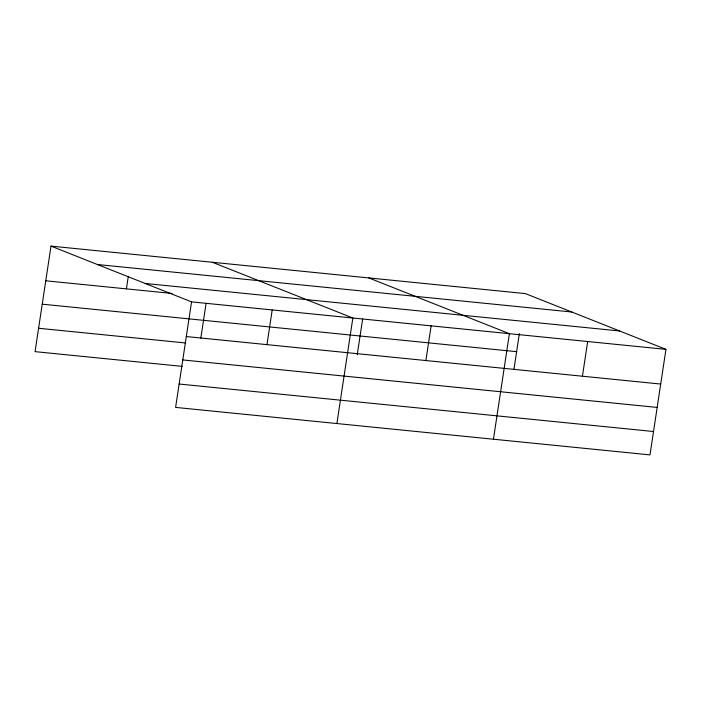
<?xml version="1.0" encoding="UTF-8"?>
<svg xmlns="http://www.w3.org/2000/svg" width="701" height="701" viewBox="0 0 701 701"><rect width="100%" height="100%" fill="white"/><g stroke="black" fill="none" stroke-linecap="round" stroke-linejoin="round"><path stroke-width="1.05" d="M51.007 246.112L191.557 301.868L175.601 407.404L649.993 454.888L665.95 349.361L525.399 293.596L51.007 246.112L35.05 351.639L182.172 366.369M126.408 288.865L128.318 276.255M200.828 338.127L206.094 303.323M266.958 344.629L272.207 309.947M336.892 423.544L352.848 318.017L212.307 262.253M357.221 354.846L362.645 318.99M425.884 360.542L431.124 325.851M493.443 439.22L509.399 333.694L368.849 277.929M513.929 369.471L519.353 333.597M582.426 376.209L587.675 341.527M97.395 264.514L571.779 311.998M145.177 283.467L619.57 330.96M45.767 280.794L172.183 293.447M191.557 301.868L665.95 349.361M42.226 304.173L516.619 351.665M186.317 336.559L660.701 384.052M38.581 328.261L185.712 342.991M182.777 359.937L657.17 407.43M179.132 384.025L653.525 431.518"/></g></svg>
